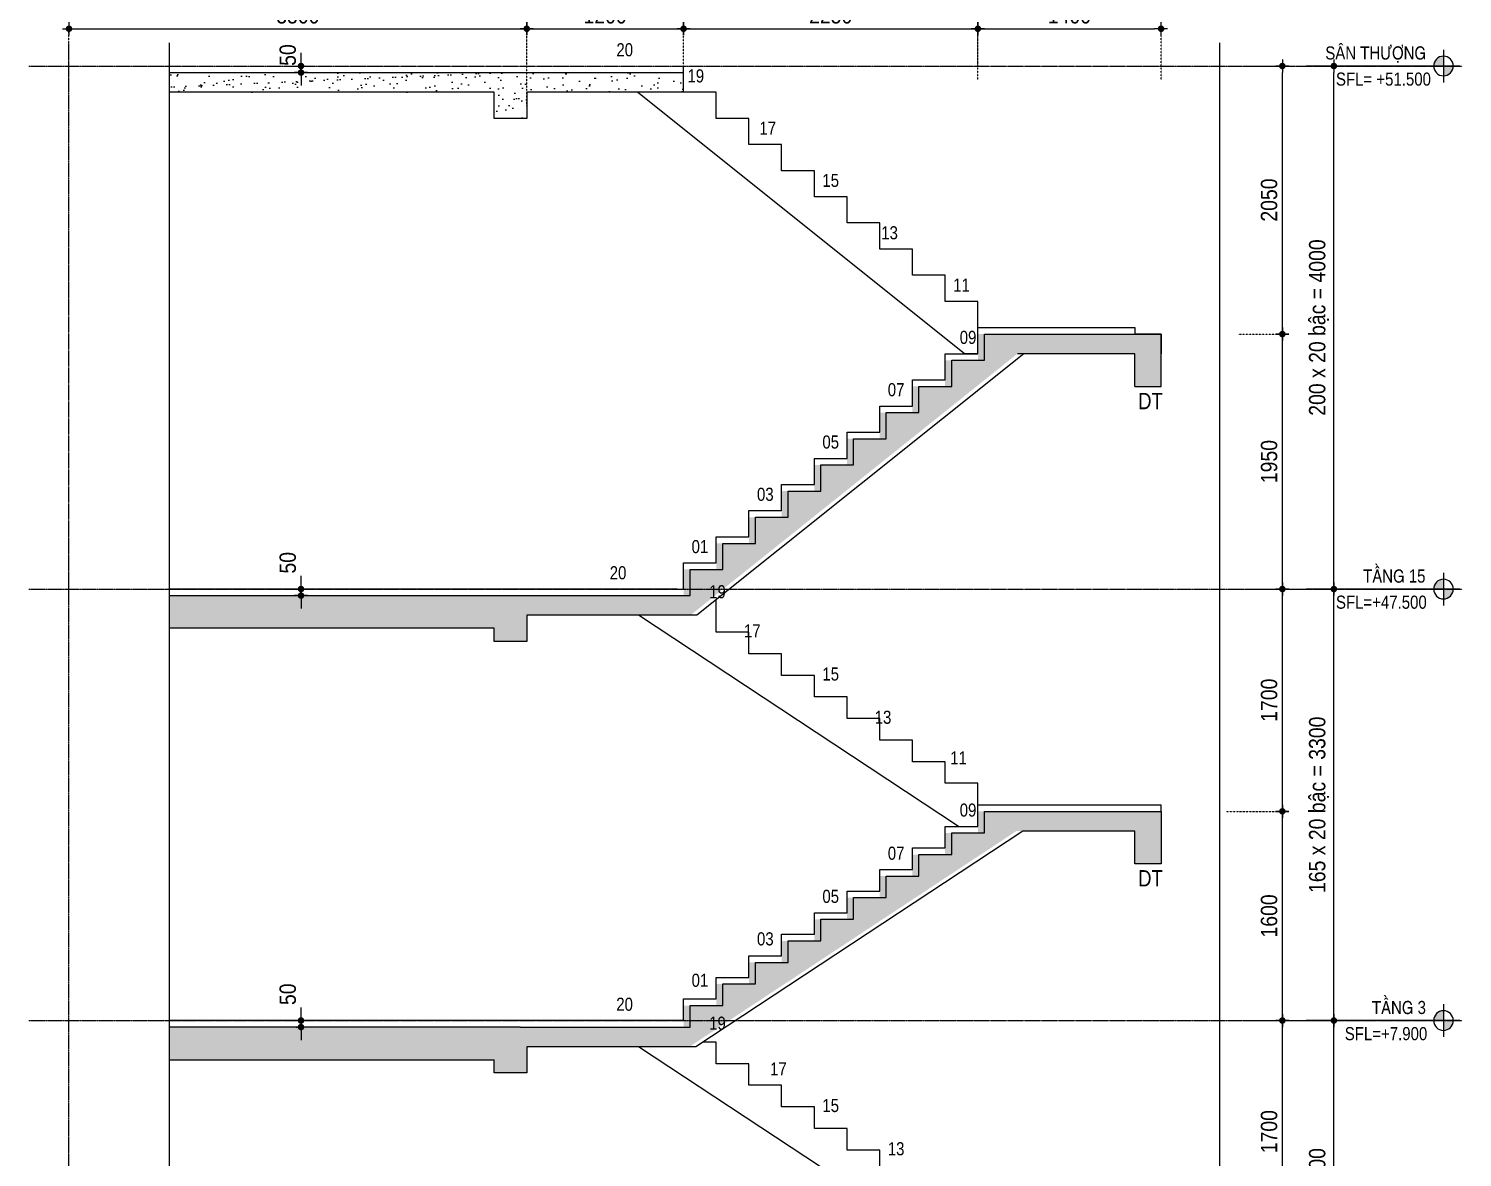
# Model space of a CAD drawing. Header units: millimetres. Extents: x 379264 to 1158416, y -283062 to 356890.
# Drawn here: x 885389 to 896350, y -15311 to -6679 of the extents above; entities that cross this region are included whole.
import ezdxf
from ezdxf.enums import TextEntityAlignment as Align

# ---------------------------------------------------------------- set-up
doc = ezdxf.new("R2010")
doc.units = ezdxf.units.MM
doc.linetypes.add('grid level_TW A$0$Grid A-F$0$Center101', pattern=[13, 10, -1, 1, -1])
doc.linetypes.add('HIDDEN5', pattern=[2.8375, 1.25, -1.5875])
for name, color, linetype in [('01PM. TEXT A', 3, 'Continuous'), ('02PM. TEXT B', 4, 'Continuous'), ('11PM. DIM', 2, 'Continuous'), ('13PM. HATCH', 8, 'Continuous'), ('BLOCK C - CHI TIET THANG 6$0$Concrete Line', 6, 'Continuous'), ('BLOCK C - CHI TIET THANG 6$0$Number Step', 94, 'Continuous'), ('grid level_TW A$0$Grid Line', 251, 'grid level_TW A$0$Grid A-F$0$Center101'), ('mb tang 1 TWA$0$Staircase', 30, 'Continuous')]:
    doc.layers.add(name, color=color, linetype=linetype)
doc.styles.add('[PMDC2013]STYLE', font='arial.ttf', dxfattribs={"width": 0.8})
doc.styles.add('arial', font='arial.ttf', dxfattribs={"width": 0.85})
doc.styles.add('BLOCK A - CHI TIET THANG 1$0$VNI-HelveC', font='VHELVCN_0.TTF')
doc.styles.add('BLOCK C - CHI TIET THANG 6$0$VNI-HelveCB', font='VHELVCB_0.TTF')
doc.dimstyles.new('RHE_50', dxfattribs={"dimscale": 50, "dimtxt": 2.5, "dimasz": 1, "dimexe": 0, "dimexo": 0, "dimgap": 0.75, "dimtad": 1, "dimdec": 0, "dimrnd": 10, "dimzin": 9, "dimdsep": 46, "dimtxsty": 'arial', "dimblk1": 'DOT', "dimblk2": 'DIMDOT', "dimsah": 1, "dimcen": 2, "dimdle": 3, "dimclre": 8, "dimclrt": 51, "dimadec": 0, "dimazin": 0, "dimtfac": 1, "dimtdec": 0, "dimtix": 1, "dimtmove": 2, "dimatfit": 3, "dimldrblk": 'DIMPIJL', "dimfxl": 1, "dimtvp": 1.8, "dimtolj": 1, "dimtzin": 0, "dimarcsym": 0})
pattern_1 = [(82.5, (125091.18, -57258.01), (-107.2144, 100.42605), [0, -115.824, 0, -129.54, 0, -123.825]), (52.5, (125091.18, -57258.01), (-56.70328, 247.41986), [0, -62.484, 0, -104.394, 0, -40.005]), (12.5, (125024.91, -57324.29), (167.48995, 168.09969), [0, -38.1, 0, -137.16, 0, -179.07]), (2.5, (125024.9, -57324.29), (114.68433, 209.26523), [0, -19.05, 0, -89.916, 0, -102.87])]

# ---------------------------------------------------------------- blocks, each defined once
blk = doc.blocks.new('BLOCK C - CHI TIET THANG 6$0$Number Step')
at = {"color": 0, "linetype": 'ByBlock', "lineweight": -2, "style": 'BLOCK C - CHI TIET THANG 6$0$VNI-HelveCB'}
blk.add_attdef('TEXT', text='', height=2, dxfattribs=at).set_placement((0, 0), align=Align.MIDDLE)
blk = doc.blocks.new('BLOCK A - CHI TIET THANG 1$0$Level')
at = {"linetype": 'ByBlock'}
h = blk.add_hatch(color=0, dxfattribs=at)
h.paths.add_polyline_path([(0, 1.5), (0, 0), (1.5, 0, 0.414214)])
h.paths.add_polyline_path([(0, 0), (-1.5, 0, 0.414214), (0, -1.5)])
at = {"color": 0, "linetype": 'ByBlock'}
for p, q in [((0, 2.5), (0, -2.5)), ((-2.5, 0), (21, 0))]:
    blk.add_line(p, q, dxfattribs=at)
blk.add_circle((0, 0), 1.5, dxfattribs=at)
at = {"color": 0, "linetype": 'ByBlock', "lineweight": -2, "style": 'BLOCK A - CHI TIET THANG 1$0$VNI-HelveC'}
for tag, p in [('FLOOR', (2.5, 1)), ('LEVEL', (2.5, -3))]:
    blk.add_attdef(tag, p, '', height=2, dxfattribs=at)
blk = doc.blocks.new('DIMDOT')
for p, q in [((1, 0), (-1, 0)), ((0, -1), (0, 1))]:
    blk.add_line(p, q)
at = {"const_width": 0.5}
blk.add_lwpolyline([(-0.25, 0, 1), (0.25, 0, 1)], format="xyb", close=True, dxfattribs=at)
blk = doc.blocks.new('*D815')
at = {"layer": '11PM. DIM', "color": 8, "linetype": 'HIDDEN5', "lineweight": -2, "transparency": 16777216}
for p, q in [((58497, 16798), (59132, 16798)), ((58402, 13498), (59132, 13498))]:
    blk.add_line(p, q, dxfattribs=at)
at = {"layer": '11PM. DIM', "color": 0, "lineweight": -2, "transparency": 16777216}
blk.add_line((59132, 13548), (59132, 16748), dxfattribs=at)
at = {"layer": 'Defpoints', "color": 0, "transparency": 16777216}
for p in [(58497, 16798), (59132, 16798), (58402, 13498)]:
    blk.add_point(p, dxfattribs=at)
at = {"layer": '11PM. DIM', "color": 0, "lineweight": -2, "transparency": 16777216, "xscale": 50, "yscale": 50, "zscale": 50}
for p, rotation in [((59132, 16798), 90), ((59132, 13498), 270)]:
    blk.add_blockref('DIMDOT', p, dxfattribs=dict(at, rotation=rotation))
at = {"layer": '11PM. DIM', "color": 51, "transparency": 16777216, "insert": (59018, 15148), "char_height": 125, "width": 1714.75, "attachment_point": 5, "rotation": 90, "style": 'arial'}
blk.add_mtext('\\A1;165 x 20 bậc = 3300', dxfattribs=at)
blk = doc.blocks.new('_Dot')
at = {"color": 0, "linetype": 'ByBlock', "lineweight": -2}
blk.add_line((-0.5, 0), (-1, 0), dxfattribs=at)
at = {"color": 0, "linetype": 'ByBlock', "const_width": 0.5}
blk.add_lwpolyline([(-0.25, 0, 1), (0.25, 0, 1)], format="xyb", close=True, dxfattribs=at)
blk = doc.blocks.new('DIMPIJL')
at = {"linetype": 'ByBlock'}
blk.add_solid([(-2.5, 0.42), (-2.5, -0.42), (0, 0)], dxfattribs=at)
blk = doc.blocks.new('*D816')
at = {"layer": '11PM. DIM', "color": 8, "linetype": 'HIDDEN5', "lineweight": -2, "transparency": 16777216}
for p, q in [((58347, 24098), (59132, 24098)), ((58497, 20098), (59132, 20098))]:
    blk.add_line(p, q, dxfattribs=at)
at = {"layer": '11PM. DIM', "color": 0, "lineweight": -2, "transparency": 16777216}
blk.add_line((59132, 20148), (59132, 24048), dxfattribs=at)
at = {"layer": 'Defpoints', "color": 0, "transparency": 16777216}
for p in [(58347, 24098), (59132, 24098), (58497, 20098)]:
    blk.add_point(p, dxfattribs=at)
at = {"layer": '11PM. DIM', "color": 0, "lineweight": -2, "transparency": 16777216, "xscale": 50, "yscale": 50, "zscale": 50}
for p, rotation in [((59132, 24098), 90), ((59132, 20098), 270)]:
    blk.add_blockref('DIMDOT', p, dxfattribs=dict(at, rotation=rotation))
at = {"layer": '11PM. DIM', "color": 51, "transparency": 16777216, "insert": (59018, 22098), "char_height": 125, "width": 1819.34, "attachment_point": 5, "rotation": 90, "style": 'arial'}
blk.add_mtext('\\A1;200 x 20 bậc = 4000', dxfattribs=at)
blk = doc.blocks.new('*D819')
at = {"layer": '11PM. DIM', "color": 8, "linetype": 'HIDDEN5', "lineweight": -2, "transparency": 16777216}
for p, q in [((58402, 16798), (58738, 16798)), ((58308, 15098), (58738, 15098))]:
    blk.add_line(p, q, dxfattribs=at)
at = {"layer": '11PM. DIM', "color": 0, "lineweight": -2, "transparency": 16777216}
blk.add_line((58738, 15148), (58738, 16748), dxfattribs=at)
at = {"layer": 'Defpoints', "color": 0, "transparency": 16777216}
for p in [(58402, 16798), (58738, 16798), (58308, 15098)]:
    blk.add_point(p, dxfattribs=at)
at = {"layer": '11PM. DIM', "color": 0, "lineweight": -2, "transparency": 16777216, "xscale": 50, "yscale": 50, "zscale": 50}
for p, rotation in [((58738, 16798), 90), ((58738, 15098), 270)]:
    blk.add_blockref('DIMDOT', p, dxfattribs=dict(at, rotation=rotation))
at = {"layer": '11PM. DIM', "color": 51, "transparency": 16777216, "insert": (58637, 15948), "char_height": 125, "attachment_point": 5, "rotation": 90, "style": 'arial'}
blk.add_mtext('\\A1;1700', dxfattribs=at)
blk = doc.blocks.new('*D820')
at = {"layer": '11PM. DIM', "color": 8, "linetype": 'HIDDEN5', "lineweight": -2, "transparency": 16777216}
for p, q in [((58308, 18398), (58738, 18398)), ((58402, 16798), (58738, 16798))]:
    blk.add_line(p, q, dxfattribs=at)
at = {"layer": '11PM. DIM', "color": 0, "lineweight": -2, "transparency": 16777216}
blk.add_line((58738, 16848), (58738, 18348), dxfattribs=at)
at = {"layer": 'Defpoints', "color": 0, "transparency": 16777216}
for p in [(58308, 18398), (58738, 18398), (58402, 16798)]:
    blk.add_point(p, dxfattribs=at)
at = {"layer": '11PM. DIM', "color": 0, "lineweight": -2, "transparency": 16777216, "xscale": 50, "yscale": 50, "zscale": 50}
for p, rotation in [((58738, 18398), 90), ((58738, 16798), 270)]:
    blk.add_blockref('DIMDOT', p, dxfattribs=dict(at, rotation=rotation))
at = {"layer": '11PM. DIM', "color": 51, "transparency": 16777216, "insert": (58637, 17598), "char_height": 125, "attachment_point": 5, "rotation": 90, "style": 'arial'}
blk.add_mtext('\\A1;1600', dxfattribs=at)
blk = doc.blocks.new('*D821')
at = {"layer": '11PM. DIM', "color": 8, "linetype": 'HIDDEN5', "lineweight": -2, "transparency": 16777216}
for p, q in [((58329, 20098), (58738, 20098)), ((58402, 18398), (58738, 18398))]:
    blk.add_line(p, q, dxfattribs=at)
at = {"layer": '11PM. DIM', "color": 0, "lineweight": -2, "transparency": 16777216}
blk.add_line((58738, 18448), (58738, 20048), dxfattribs=at)
at = {"layer": 'Defpoints', "color": 0, "transparency": 16777216}
for p in [(58329, 20098), (58738, 20098), (58402, 18398)]:
    blk.add_point(p, dxfattribs=at)
at = {"layer": '11PM. DIM', "color": 0, "lineweight": -2, "transparency": 16777216, "xscale": 50, "yscale": 50, "zscale": 50}
for p, rotation in [((58738, 20098), 90), ((58738, 18398), 270)]:
    blk.add_blockref('DIMDOT', p, dxfattribs=dict(at, rotation=rotation))
at = {"layer": '11PM. DIM', "color": 51, "transparency": 16777216, "insert": (58637, 19248), "char_height": 125, "attachment_point": 5, "rotation": 90, "style": 'arial'}
blk.add_mtext('\\A1;1700', dxfattribs=at)
blk = doc.blocks.new('*D822')
at = {"layer": '11PM. DIM', "color": 8, "linetype": 'HIDDEN5', "lineweight": -2, "transparency": 16777216}
for p, q in [((58402, 22048), (58738, 22048)), ((58329, 20098), (58738, 20098))]:
    blk.add_line(p, q, dxfattribs=at)
at = {"layer": '11PM. DIM', "color": 0, "lineweight": -2, "transparency": 16777216}
blk.add_line((58738, 20148), (58738, 21998), dxfattribs=at)
at = {"layer": 'Defpoints', "color": 0, "transparency": 16777216}
for p in [(58402, 22048), (58738, 22048), (58329, 20098)]:
    blk.add_point(p, dxfattribs=at)
at = {"layer": '11PM. DIM', "color": 0, "lineweight": -2, "transparency": 16777216, "xscale": 50, "yscale": 50, "zscale": 50}
for p, rotation in [((58738, 22048), 90), ((58738, 20098), 270)]:
    blk.add_blockref('DIMDOT', p, dxfattribs=dict(at, rotation=rotation))
at = {"layer": '11PM. DIM', "color": 51, "transparency": 16777216, "insert": (58637, 21073), "char_height": 125, "attachment_point": 5, "rotation": 90, "style": 'arial'}
blk.add_mtext('\\A1;1950', dxfattribs=at)
blk = doc.blocks.new('*D823')
at = {"layer": '11PM. DIM', "color": 8, "linetype": 'HIDDEN5', "lineweight": -2, "transparency": 16777216}
for p, q in [((58402, 24098), (58738, 24098)), ((58402, 22048), (58738, 22048))]:
    blk.add_line(p, q, dxfattribs=at)
at = {"layer": '11PM. DIM', "color": 0, "lineweight": -2, "transparency": 16777216}
blk.add_line((58738, 22098), (58738, 24048), dxfattribs=at)
at = {"layer": 'Defpoints', "color": 0, "transparency": 16777216}
for p in [(58402, 24098), (58738, 24098), (58402, 22048)]:
    blk.add_point(p, dxfattribs=at)
at = {"layer": '11PM. DIM', "color": 0, "lineweight": -2, "transparency": 16777216, "xscale": 50, "yscale": 50, "zscale": 50}
for p, rotation in [((58738, 24098), 90), ((58738, 22048), 270)]:
    blk.add_blockref('DIMDOT', p, dxfattribs=dict(at, rotation=rotation))
at = {"layer": '11PM. DIM', "color": 51, "transparency": 16777216, "insert": (58637, 23073), "char_height": 125, "attachment_point": 5, "rotation": 90, "style": 'arial'}
blk.add_mtext('\\A1;2050', dxfattribs=at)
blk = doc.blocks.new('*D825')
at = {"layer": '11PM. DIM', "color": 8, "linetype": 'HIDDEN5', "lineweight": -2, "transparency": 16777216}
for p, q in [((58497, 20098), (59132, 20098)), ((58402, 16798), (59132, 16798))]:
    blk.add_line(p, q, dxfattribs=at)
at = {"layer": '11PM. DIM', "color": 0, "lineweight": -2, "transparency": 16777216}
blk.add_line((59132, 16848), (59132, 20048), dxfattribs=at)
at = {"layer": 'Defpoints', "color": 0, "transparency": 16777216}
for p in [(58497, 20098), (59132, 20098), (58402, 16798)]:
    blk.add_point(p, dxfattribs=at)
at = {"layer": '11PM. DIM', "color": 0, "lineweight": -2, "transparency": 16777216, "xscale": 50, "yscale": 50, "zscale": 50}
for p, rotation in [((59132, 20098), 90), ((59132, 16798), 270)]:
    blk.add_blockref('DIMDOT', p, dxfattribs=dict(at, rotation=rotation))
at = {"layer": '11PM. DIM', "color": 51, "transparency": 16777216, "insert": (59018, 18448), "char_height": 125, "width": 1714.75, "attachment_point": 5, "rotation": 90, "style": 'arial'}
blk.add_mtext('\\A1;165 x 20 bậc = 3300', dxfattribs=at)
blk = doc.blocks.new('*D842')
at = {"layer": '11PM. DIM', "color": 8, "linetype": 'HIDDEN5', "lineweight": -2, "transparency": 16777216}
for p, q in [((49461, 23992), (49461, 24383)), ((52961, 23792), (52961, 24383))]:
    blk.add_line(p, q, dxfattribs=at)
at = {"layer": '11PM. DIM', "color": 0, "lineweight": -2, "transparency": 16777216}
blk.add_line((49511, 24383), (52911, 24383), dxfattribs=at)
at = {"layer": 'Defpoints', "color": 0, "transparency": 16777216}
for p in [(52961, 24383), (49461, 23992), (52961, 23792)]:
    blk.add_point(p, dxfattribs=at)
at = {"layer": '11PM. DIM', "color": 0, "lineweight": -2, "transparency": 16777216, "xscale": 50, "yscale": 50, "zscale": 50, "rotation": 180}
blk.add_blockref('DIMDOT', (49461, 24383), dxfattribs=at)
at = {"layer": '11PM. DIM', "color": 0, "lineweight": -2, "transparency": 16777216, "xscale": 50, "yscale": 50, "zscale": 50}
blk.add_blockref('DIMDOT', (52961, 24383), dxfattribs=at)
at = {"layer": '11PM. DIM', "color": 51, "transparency": 16777216, "insert": (51211, 24485), "char_height": 125, "attachment_point": 5, "style": 'arial'}
blk.add_mtext('\\A1;3500', dxfattribs=at)
blk = doc.blocks.new('*D843')
at = {"layer": '11PM. DIM', "color": 8, "linetype": 'HIDDEN5', "lineweight": -2, "transparency": 16777216}
for p, q in [((52961, 24098), (52961, 24383)), ((54160, 24098), (54160, 24383))]:
    blk.add_line(p, q, dxfattribs=at)
at = {"layer": '11PM. DIM', "color": 0, "lineweight": -2, "transparency": 16777216}
blk.add_line((53011, 24383), (54110, 24383), dxfattribs=at)
at = {"layer": 'Defpoints', "color": 0, "transparency": 16777216}
for p in [(54160, 24383), (52961, 24098), (54160, 24098)]:
    blk.add_point(p, dxfattribs=at)
at = {"layer": '11PM. DIM', "color": 0, "lineweight": -2, "transparency": 16777216, "xscale": 50, "yscale": 50, "zscale": 50, "rotation": 180}
blk.add_blockref('DIMDOT', (52961, 24383), dxfattribs=at)
at = {"layer": '11PM. DIM', "color": 0, "lineweight": -2, "transparency": 16777216, "xscale": 50, "yscale": 50, "zscale": 50}
blk.add_blockref('DIMDOT', (54160, 24383), dxfattribs=at)
at = {"layer": '11PM. DIM', "color": 51, "transparency": 16777216, "insert": (53560, 24485), "char_height": 125, "attachment_point": 5, "style": 'arial'}
blk.add_mtext('\\A1;1200', dxfattribs=at)
blk = doc.blocks.new('*D844')
at = {"layer": '11PM. DIM', "color": 8, "linetype": 'HIDDEN5', "lineweight": -2, "transparency": 16777216}
for p, q in [((54160, 24098), (54160, 24383)), ((56410, 24098), (56410, 24383))]:
    blk.add_line(p, q, dxfattribs=at)
at = {"layer": '11PM. DIM', "color": 0, "lineweight": -2, "transparency": 16777216}
blk.add_line((54210, 24383), (56360, 24383), dxfattribs=at)
at = {"layer": 'Defpoints', "color": 0, "transparency": 16777216}
for p in [(56410, 24383), (54160, 24098), (56410, 24098)]:
    blk.add_point(p, dxfattribs=at)
at = {"layer": '11PM. DIM', "color": 0, "lineweight": -2, "transparency": 16777216, "xscale": 50, "yscale": 50, "zscale": 50, "rotation": 180}
blk.add_blockref('DIMDOT', (54160, 24383), dxfattribs=at)
at = {"layer": '11PM. DIM', "color": 0, "lineweight": -2, "transparency": 16777216, "xscale": 50, "yscale": 50, "zscale": 50}
blk.add_blockref('DIMDOT', (56410, 24383), dxfattribs=at)
at = {"layer": '11PM. DIM', "color": 51, "transparency": 16777216, "insert": (55285, 24485), "char_height": 125, "attachment_point": 5, "style": 'arial'}
blk.add_mtext('\\A1;2250', dxfattribs=at)
blk = doc.blocks.new('*D845')
at = {"layer": '11PM. DIM', "color": 8, "linetype": 'HIDDEN5', "lineweight": -2, "transparency": 16777216}
for p, q in [((56410, 23992), (56410, 24383)), ((57811, 23992), (57811, 24383))]:
    blk.add_line(p, q, dxfattribs=at)
at = {"layer": '11PM. DIM', "color": 0, "lineweight": -2, "transparency": 16777216}
blk.add_line((56460, 24383), (57761, 24383), dxfattribs=at)
at = {"layer": 'Defpoints', "color": 0, "transparency": 16777216}
for p in [(57811, 24383), (56410, 23992), (57811, 23992)]:
    blk.add_point(p, dxfattribs=at)
at = {"layer": '11PM. DIM', "color": 0, "lineweight": -2, "transparency": 16777216, "xscale": 50, "yscale": 50, "zscale": 50, "rotation": 180}
blk.add_blockref('DIMDOT', (56410, 24383), dxfattribs=at)
at = {"layer": '11PM. DIM', "color": 0, "lineweight": -2, "transparency": 16777216, "xscale": 50, "yscale": 50, "zscale": 50}
blk.add_blockref('DIMDOT', (57811, 24383), dxfattribs=at)
at = {"layer": '11PM. DIM', "color": 51, "transparency": 16777216, "insert": (57110, 24485), "char_height": 125, "attachment_point": 5, "style": 'arial'}
blk.add_mtext('\\A1;1400', dxfattribs=at)
blk = doc.blocks.new('*D853')
at = {"layer": '11PM. DIM', "color": 0, "lineweight": -2, "transparency": 16777216}
for p, q in [((51235, 24148), (51235, 24198)), ((51235, 24098), (51235, 24048)), ((51235, 23998), (51235, 23948))]:
    blk.add_line(p, q, dxfattribs=at)
at = {"layer": '11PM. DIM', "color": 8, "linetype": 'HIDDEN5', "lineweight": -2, "transparency": 16777216}
for p, q in [((51184, 24098), (51235, 24098)), ((51184, 24048), (51235, 24048))]:
    blk.add_line(p, q, dxfattribs=at)
at = {"layer": 'Defpoints', "color": 0, "transparency": 16777216}
for p in [(51184, 24098), (51184, 24048), (51235, 24048)]:
    blk.add_point(p, dxfattribs=at)
at = {"layer": '11PM. DIM', "color": 0, "lineweight": -2, "transparency": 16777216, "xscale": 50, "yscale": 50, "zscale": 50}
for p, rotation in [((51235, 24098), 270), ((51235, 24048), 90)]:
    blk.add_blockref('DIMDOT', p, dxfattribs=dict(at, rotation=rotation))
at = {"layer": '11PM. DIM', "color": 51, "transparency": 16777216, "insert": (51134, 24182), "char_height": 125, "attachment_point": 5, "rotation": 90, "style": 'arial'}
blk.add_mtext('\\A1;50', dxfattribs=at)
blk = doc.blocks.new('*D854')
at = {"layer": '11PM. DIM', "color": 0, "lineweight": -2, "transparency": 16777216}
for p, q in [((51235, 20148), (51235, 20198)), ((51235, 20098), (51235, 20048)), ((51235, 19998), (51235, 19948))]:
    blk.add_line(p, q, dxfattribs=at)
at = {"layer": '11PM. DIM', "color": 8, "linetype": 'HIDDEN5', "lineweight": -2, "transparency": 16777216}
for p, q in [((51184, 20098), (51235, 20098)), ((51184, 20048), (51235, 20048))]:
    blk.add_line(p, q, dxfattribs=at)
at = {"layer": 'Defpoints', "color": 0, "transparency": 16777216}
for p in [(51184, 20098), (51184, 20048), (51235, 20048)]:
    blk.add_point(p, dxfattribs=at)
at = {"layer": '11PM. DIM', "color": 0, "lineweight": -2, "transparency": 16777216, "xscale": 50, "yscale": 50, "zscale": 50}
for p, rotation in [((51235, 20098), 270), ((51235, 20048), 90)]:
    blk.add_blockref('DIMDOT', p, dxfattribs=dict(at, rotation=rotation))
at = {"layer": '11PM. DIM', "color": 51, "transparency": 16777216, "insert": (51134, 20299), "char_height": 125, "attachment_point": 5, "rotation": 90, "style": 'arial'}
blk.add_mtext('\\A1;50', dxfattribs=at)
blk = doc.blocks.new('*D855')
at = {"layer": '11PM. DIM', "color": 0, "lineweight": -2, "transparency": 16777216}
for p, q in [((51235, 16848), (51235, 16898)), ((51235, 16798), (51235, 16748)), ((51235, 16698), (51235, 16648))]:
    blk.add_line(p, q, dxfattribs=at)
at = {"layer": '11PM. DIM', "color": 8, "linetype": 'HIDDEN5', "lineweight": -2, "transparency": 16777216}
for p, q in [((51184, 16798), (51235, 16798)), ((51184, 16748), (51235, 16748))]:
    blk.add_line(p, q, dxfattribs=at)
at = {"layer": 'Defpoints', "color": 0, "transparency": 16777216}
for p in [(51184, 16798), (51184, 16748), (51235, 16748)]:
    blk.add_point(p, dxfattribs=at)
at = {"layer": '11PM. DIM', "color": 0, "lineweight": -2, "transparency": 16777216, "xscale": 50, "yscale": 50, "zscale": 50}
for p, rotation in [((51235, 16798), 270), ((51235, 16748), 90)]:
    blk.add_blockref('DIMDOT', p, dxfattribs=dict(at, rotation=rotation))
at = {"layer": '11PM. DIM', "color": 51, "transparency": 16777216, "insert": (51134, 16999), "char_height": 125, "attachment_point": 5, "rotation": 90, "style": 'arial'}
blk.add_mtext('\\A1;50', dxfattribs=at)
blk = doc.blocks.new('A$C7660106D')
at = {"layer": '13PM. HATCH'}
h = blk.add_hatch(dxfattribs=at)
h.set_pattern_fill('AR-SAND', color=256, scale=3, angle=45, style=0)
h.set_pattern_definition(pattern_1)
h.paths.add_polyline_path([(5049, 23123.4), (4799, 23123.4), (1119.1, 23123.4), (1119.1, 22973.4), (3600, 22973.4), (3600, 22773.4), (3850, 22773.4), (3850, 22973.4), (5049, 22973.4)])
h = blk.add_hatch(dxfattribs=at)
h.set_pattern_fill('AR-SAND', color=256, scale=3, angle=45, style=0)
h.set_pattern_definition(pattern_1)
h.paths.add_polyline_path([(8700, 21123.4), (8500, 21123.4), (7299, 21123.4), (7299, 20923.4), (7049, 20923.4), (7049, 20723.4), (6799, 20723.4), (6799, 20523.4), (6549, 20523.4), (6549, 20323.4), (6299, 20323.4), (6299, 20123.4), (6049, 20123.4), (6049, 19923.4), (5799, 19923.4), (5799, 19723.4), (5549, 19723.4), (5549, 19523.4), (5299, 19523.4), (5299, 19323.4), (5049, 19323.4), (5049, 19123.4), (3799, 19123.4), (1119.1, 19123.4), (1119.1, 18873.4), (3600, 18873.4), (3600, 18773.4), (3850, 18773.4), (3850, 18973.4), (5101.6, 18973.4), (7601.6, 20973.4), (8500, 20973.4), (8500, 20723.4), (8700, 20723.4)])
h = blk.add_hatch(dxfattribs=at)
h.set_pattern_fill('AR-SAND', color=256, scale=3, angle=45, style=0)
h.set_pattern_definition(pattern_1)
h.paths.add_polyline_path([(8700, 17473.4), (8500, 17473.4), (7299, 17473.4), (7299, 17308.4), (7049, 17308.4), (7049, 17143.4), (6799, 17143.4), (6799, 16978.4), (6549, 16978.4), (6549, 16813.4), (6299, 16813.4), (6299, 16648.4), (6049, 16648.4), (6049, 16483.4), (5799, 16483.4), (5799, 16318.4), (5549, 16318.4), (5549, 16153.4), (5299, 16153.4), (5299, 15988.4), (5049, 15988.4), (5049, 15823.4), (3800, 15823.4), (1119.1, 15823.4), (1119.1, 15573.4), (3600, 15573.4), (3600, 15473.4), (3850, 15473.4), (3850, 15673.4), (5094, 15673.4), (7594, 17323.4), (8500, 17323.4), (8500, 17073.4), (8700, 17073.4)])
for p, q in [((5049, 22973.4), (5049, 23173.4)), ((5299, 22973.4), (5049, 22973.4)), ((5299, 22773.4), (5299, 22973.4)), ((5549, 22773.4), (5299, 22773.4)), ((5549, 22573.4), (5549, 22773.4)), ((5799, 22573.4), (5549, 22573.4)), ((5799, 22373.4), (5799, 22573.4)), ((6049, 22373.4), (5799, 22373.4)), ((6049, 22173.4), (6049, 22373.4)), ((6299, 22173.4), (6049, 22173.4)), ((6299, 21973.4), (6299, 22173.4)), ((6549, 21973.4), (6299, 21973.4)), ((6549, 21773.4), (6549, 21973.4)), ((6799, 21773.4), (6549, 21773.4)), ((6799, 21573.4), (6799, 21773.4)), ((7049, 21573.4), (6799, 21573.4)), ((7049, 21373.4), (7049, 21573.4)), ((7299, 21373.4), (7049, 21373.4)), ((7299, 21173.4), (7299, 21373.4)), ((8500, 21173.4), (8500, 21123.4)), ((4999, 19173.4), (1119.1, 19173.4)), ((5299, 18843.4), (5299, 19091.3)), ((5549, 18843.4), (5299, 18843.4)), ((5549, 18678.4), (5549, 18843.4)), ((5799, 18678.4), (5549, 18678.4)), ((5799, 18513.4), (5799, 18678.4)), ((6049, 18513.4), (5799, 18513.4)), ((6049, 18348.4), (6049, 18513.4)), ((6299, 18348.4), (6049, 18348.4)), ((6299, 18183.4), (6299, 18348.4)), ((6549, 18183.6), (6299, 18183.6)), ((6549, 18018.6), (6549, 18183.6)), ((6799, 18018.6), (6549, 18018.6)), ((6799, 17853.6), (6799, 18018.6)), ((7049, 17853.6), (6799, 17853.6)), ((7049, 17688.6), (7049, 17853.6)), ((7299, 17688.6), (7049, 17688.6)), ((7299, 17523.4), (7299, 17688.6)), ((7299, 17523.6), (8700, 17523.4)), ((8700, 17473.4), (8700, 17523.4)), ((5049, 15873.6), (1119.1, 15873.6))]:
    blk.add_line(p, q, dxfattribs=at)
for points in [[(7300, 20973.4), (7196.4, 20973.4), (4696.4, 22973.4)], [(5049, 19173.4), (5049, 19373.4), (5299, 19373.4), (5299, 19573.4), (5549, 19573.4), (5549, 19773.4), (5799, 19773.4), (5799, 19973.4), (6049, 19973.4), (6049, 20173.4), (6299, 20173.4), (6299, 20373.4), (6549, 20373.4), (6549, 20573.4), (6799, 20573.4), (6799, 20773.4), (7049, 20773.4), (7049, 20973.4), (7299, 20973.4), (7299, 21173.4), (8500, 21173.4)], [(8498, 20973.4), (7601.6, 20973.4)], [(7150.6, 17358.6), (4704, 18973.4)], [(5049, 15873.6), (5049, 16038.6), (5299, 16038.6), (5299, 16203.6), (5549, 16203.6), (5549, 16368.6), (5799, 16368.6), (5799, 16533.6), (6049, 16533.6), (6049, 16698.6), (6299, 16698.6), (6299, 16863.6), (6549, 16863.6), (6549, 17028.6), (6799, 17028.6), (6799, 17193.6), (7049, 17193.6), (7049, 17358.6), (7299, 17358.6), (7299, 17523.6)], [(7299, 14223.4), (7299, 14388.4), (7049, 14388.4), (7049, 14553.4), (6799, 14553.4), (6799, 14718.4), (6549, 14718.4), (6549, 14883.4), (6299, 14883.4), (6299, 15048.4), (6049, 15048.4), (6049, 15213.4), (5799, 15213.4), (5799, 15378.4), (5549, 15378.4), (5549, 15543.4), (5299, 15543.4), (5299, 15708.4), (5196.7, 15708.4)], [(7150.9, 14058.4), (4704, 15673.4)]]:
    blk.add_lwpolyline(points, dxfattribs=at)
at = {"layer": 'BLOCK C - CHI TIET THANG 6$0$Concrete Line'}
for p, q in [((1119.1, 23123.4), (4949, 23123.4)), ((4799, 23123.4), (5049, 23123.4)), ((5049, 22973.4), (5049, 23123.4)), ((3600, 22973.4), (1119.1, 22973.4)), ((3600, 22773.4), (3600, 22973.4)), ((5049, 22973.4), (3850, 22973.4)), ((3850, 22973.4), (3850, 22773.4)), ((3850, 22773.4), (3600, 22773.4)), ((7349, 20923.4), (7349, 21123.4)), ((7349, 21123.4), (8700, 21123.4)), ((8700, 21123.4), (8700, 20973.4)), ((7651.6, 20973.4), (5151.6, 18973.4)), ((8500, 20973.4), (7651.6, 20973.4)), ((8500, 20723.4), (8500, 20973.4)), ((7099, 20723.4), (7099, 20923.4)), ((7099, 20923.4), (7349, 20923.4)), ((6849, 20523.4), (6849, 20723.4)), ((6849, 20723.4), (7099, 20723.4)), ((6599, 20323.4), (6599, 20523.4)), ((6599, 20523.4), (6849, 20523.4)), ((6349, 20123.4), (6349, 20323.4)), ((6349, 20323.4), (6599, 20323.4)), ((6099, 19923.4), (6099, 20123.4)), ((6099, 20123.4), (6349, 20123.4)), ((5849, 19723.4), (5849, 19923.4)), ((5849, 19923.4), (6099, 19923.4)), ((5599, 19523.4), (5599, 19723.4)), ((5599, 19723.4), (5849, 19723.4)), ((5349, 19323.4), (5349, 19523.4)), ((5349, 19523.4), (5599, 19523.4)), ((5099, 19123.4), (5099, 19323.4)), ((5099, 19323.4), (5349, 19323.4)), ((1119.1, 19123.4), (3800, 19123.4)), ((3799, 19123.4), (5099, 19123.4)), ((5151.6, 18973.4), (3850, 18973.4)), ((3850, 18973.4), (3850, 18773.4)), ((3600, 18873.4), (1119.1, 18873.4)), ((3600, 18773.4), (3600, 18873.4)), ((3850, 18773.4), (3600, 18773.4)), ((7349, 17308.6), (7349, 17473.4)), ((7349, 17473.4), (8500, 17473.4)), ((8500, 17473.4), (8700, 17473.4)), ((8700, 17473.4), (8700, 17073.4)), ((7643.7, 17323.4), (5143.7, 15673.4)), ((8500, 17323.4), (7643.7, 17323.4)), ((8500, 17073.4), (8500, 17323.4)), ((7099, 17143.6), (7099, 17308.6)), ((7099, 17308.6), (7349, 17308.6)), ((6849, 16978.6), (6849, 17143.6)), ((6849, 17143.6), (7099, 17143.6)), ((8700, 17073.4), (8500, 17073.4)), ((6599, 16813.6), (6599, 16978.6)), ((6599, 16978.6), (6849, 16978.6)), ((6349, 16648.6), (6349, 16813.6)), ((6349, 16813.6), (6599, 16813.6)), ((6099, 16483.6), (6099, 16648.6)), ((6099, 16648.6), (6349, 16648.6)), ((5849, 16318.6), (5849, 16483.6)), ((5849, 16483.6), (6099, 16483.6)), ((5599, 16153.6), (5599, 16318.6)), ((5599, 16318.6), (5849, 16318.6)), ((5349, 15988.6), (5349, 16153.6)), ((5349, 16153.6), (5599, 16153.6)), ((5099, 15823.4), (5099, 15988.6)), ((5099, 15988.6), (5349, 15988.6)), ((3800, 15823.4), (1119.1, 15823.4)), ((3800, 15823.4), (5099, 15823.4)), ((1119.1, 15573.4), (3600, 15573.4)), ((3600, 15473.4), (3600, 15573.4)), ((5143.7, 15673.4), (3850, 15673.4)), ((3850, 15673.4), (3850, 15473.4)), ((3850, 15473.4), (3600, 15473.4))]:
    blk.add_line(p, q, dxfattribs=at)
at = {"layer": 'BLOCK C - CHI TIET THANG 6$0$Concrete Line', "color": 6}
for p, q in [((8700, 21123.4), (8500, 21123.4)), ((8700, 20723.4), (8700, 21123.4)), ((8500, 20723.4), (8700, 20723.4))]:
    blk.add_line(p, q, dxfattribs=at)
at = {"layer": 'grid level_TW A$0$Grid Line'}
for p, q in [((350, 600), (350, 23349.6)), ((41.8, 23173.4), (11003.2, 23173.4)), ((41.8, 19173.4), (11003.2, 19173.4)), ((41.8, 19173.4), (11003.2, 19173.4)), ((41.8, 15873.4), (11003.2, 15873.4))]:
    blk.add_line(p, q, dxfattribs=at)
at = {"layer": 'mb tang 1 TWA$0$Staircase', "flags": 128}
for points in [[(1119.1, 546.8), (1119.1, 13697.8), (900.7, 13697.8), (1412.5, 13991.2), (1119.1, 13991.2), (1119.1, 23352.3)], [(9149.1, 546.8), (9149.1, 13697.8), (8855.7, 13697.8), (9442.5, 13991.2), (9149.1, 13991.2), (9149.1, 23352.3)]]:
    blk.add_lwpolyline(points, dxfattribs=at)
at = {"layer": '02PM. TEXT B'}
ref = blk.add_blockref('BLOCK A - CHI TIET THANG 1$0$Level', (10859.1, 23173.9), dxfattribs=dict(at, xscale=-50, yscale=50, zscale=50))
ref.add_attrib('LEVEL', 'SFL= +51.500', dxfattribs={"layer": '0', "color": 0, "linetype": 'ByBlock', "lineweight": -2, "height": 100, "style": 'BLOCK A - CHI TIET THANG 1$0$VNI-HelveC'}).set_placement((10037, 23073.9), align=Align.MIDDLE_LEFT)
ref.add_attrib('FLOOR', '      SAÂN THÖÔÏNG', dxfattribs={"layer": '0', "color": 0, "linetype": 'ByBlock', "lineweight": -2, "height": 100, "style": 'BLOCK A - CHI TIET THANG 1$0$VNI-HelveC'}).set_placement((10245, 23273.9), align=Align.MIDDLE_CENTER)
ref = blk.add_blockref('BLOCK A - CHI TIET THANG 1$0$Level', (10859.1, 19173.4), dxfattribs=dict(at, xscale=-50, yscale=50, zscale=50))
ref.add_attrib('LEVEL', 'SFL=+47.500', dxfattribs={"layer": '0', "color": 0, "linetype": 'ByBlock', "lineweight": -2, "height": 100, "style": 'BLOCK A - CHI TIET THANG 1$0$VNI-HelveC'}).set_placement((10037, 19073.4), align=Align.MIDDLE_LEFT)
ref.add_attrib('FLOOR', 'TAÀNG 15', dxfattribs={"layer": '0', "color": 0, "linetype": 'ByBlock', "lineweight": -2, "height": 100, "style": 'BLOCK A - CHI TIET THANG 1$0$VNI-HelveC'}).set_placement((10245, 19273.4), align=Align.MIDDLE_LEFT)
ref = blk.add_blockref('BLOCK A - CHI TIET THANG 1$0$Level', (10859.1, 15873.7), dxfattribs=dict(at, xscale=-50, yscale=50, zscale=50))
ref.add_attrib('LEVEL', 'SFL=+7.900', dxfattribs={"layer": '0', "color": 0, "linetype": 'ByBlock', "lineweight": -2, "height": 100, "style": 'BLOCK A - CHI TIET THANG 1$0$VNI-HelveC'}).set_placement((10104.5, 15773.7), align=Align.MIDDLE_LEFT)
ref.add_attrib('FLOOR', 'TAÀNG 3', dxfattribs={"layer": '0', "color": 0, "linetype": 'ByBlock', "lineweight": -2, "height": 100, "style": 'BLOCK A - CHI TIET THANG 1$0$VNI-HelveC'}).set_placement((10312.2, 15973.7), align=Align.MIDDLE_LEFT)
at = {"layer": 'BLOCK C - CHI TIET THANG 6$0$Number Step', "xscale": 50, "yscale": 50, "zscale": 50}
for p, values in [((4599.2, 23298.4), {'TEXT': '20'}), ((5142.4, 23098.6), {'TEXT': '19'}), ((5692.4, 22698.6), {'TEXT': '17'}), ((6174, 22298.6), {'TEXT': '15'}), ((6624, 21898.6), {'TEXT': '13'}), ((7174, 21498.6), {'TEXT': '11'}), ((7224, 21098.6), {'TEXT': '09'}), ((6674, 20698.6), {'TEXT': '07'}), ((6174, 20298.6), {'TEXT': '05'}), ((5674, 19898.6), {'TEXT': '03'}), ((5174, 19498.6), {'TEXT': '01'}), ((4548.1, 19298.4), {'TEXT': '20'}), ((5308.1, 19153.4), {'TEXT': '19'}), ((5574, 18853.4), {'TEXT': '17'}), ((6174, 18523.4), {'TEXT': '15'}), ((6574, 18193.4), {'TEXT': '13'}), ((7151.1, 17882.2), {'TEXT': '11'}), ((7224, 17483.6), {'TEXT': '09'}), ((6674, 17153.6), {'TEXT': '07'}), ((6174, 16823.6), {'TEXT': '05'}), ((5674, 16498.6), {'TEXT': '03'}), ((5174, 16182), {'TEXT': '01'}), ((4598.1, 15998.6), {'TEXT': '20'}), ((5308.1, 15853.6), {'TEXT': '19'}), ((5774, 15503.6), {'TEXT': '17'}), ((6174, 15223.4), {'TEXT': '15'}), ((6674, 14893.4), {'TEXT': '13'})]:
    blk.add_blockref('BLOCK C - CHI TIET THANG 6$0$Number Step', p, dxfattribs=at).add_auto_attribs(values)
at = {"layer": '01PM. TEXT A', "style": '[PMDC2013]STYLE', "width": 0.8}
for p in [(8525.6, 20549.1), (8525.6, 16899.1)]:
    blk.add_text('DT', height=125, dxfattribs=at).set_placement(p)
at = {"layer": '11PM. DIM'}
for base, p1, p2, picture, middle in [((3850, 23459.2), (350, 23067.8), (3850, 22867.8), '*D842', (2100, 23560.6)), ((5049, 23459.2), (3850, 23173.4), (5049, 23173.4), '*D843', (4449.5, 23560.5)), ((7299, 23459.2), (5049, 23173.4), (7299, 23173.4), '*D844', (6174, 23560.5)), ((8700, 23459.2), (7299, 23067.8), (8700, 23067.8), '*D845', (7999.5, 23560.5))]:
    dim = blk.add_linear_dim(base=base, p1=p1, p2=p2, dimstyle='RHE_50', dxfattribs=at)
    dim.commit()
    dim.dimension.update_dxf_attribs({"geometry": picture, "text_midpoint": middle, "insert": (-49110.9, -924.2)})
for base, p1, p2, picture, middle in [((2124, 23123.4), (2073.2, 23173.4), (2073.2, 23123.4), '*D853', (2022.7, 23258.2)), ((2124, 19123.4), (2073.2, 19173.4), (2073.2, 19123.4), '*D854', (2022.7, 19375)), ((2124, 15823.4), (2073.2, 15873.4), (2073.2, 15823.4), '*D855', (2022.7, 16075))]:
    dim = blk.add_linear_dim(base=base, p1=p1, p2=p2, angle=90, dimstyle='RHE_50', dxfattribs=at)
    dim.commit()
    dim.dimension.update_dxf_attribs({"geometry": picture, "text_midpoint": middle, "dimtype": 128, "insert": (-49110.9, -924.2)})
for base, p1, p2, text, picture, middle in [((10021.1, 23173.6), (9385.6, 19173.4), (9235.8, 23173.6), '200 x 20 bậc = <>', '*D816', (9906.9, 21173.5)), ((10021.1, 19173.4), (9291.5, 15873.4), (9385.6, 19173.4), '165 x 20 bậc = <>', '*D825', (9906.9, 17523.4)), ((10021.1, 15873.4), (9291.5, 12573.4), (9385.6, 15873.4), '165 x 20 bậc = <>', '*D815', (9906.9, 14223.4))]:
    dim = blk.add_linear_dim(base=base, p1=p1, p2=p2, angle=90, text=text, dimstyle='RHE_50', dxfattribs=at)
    dim.commit()
    dim.dimension.update_dxf_attribs({"geometry": picture, "text_midpoint": middle, "insert": (-49110.9, -924.2)})
for base, p1, p2, picture, middle in [((9627, 23173.6), (9291.5, 21123.6), (9291.5, 23173.6), '*D823', (9525.7, 22148.6)), ((9627, 21123.6), (9218.5, 19173.4), (9291.5, 21123.6), '*D822', (9525.7, 20148.5)), ((9627, 19173.4), (9291.5, 17473.4), (9218.5, 19173.4), '*D821', (9525.7, 18323.4)), ((9627, 17473.4), (9291.5, 15873.4), (9196.8, 17473.4), '*D820', (9525.7, 16673.4)), ((9627, 15873.4), (9196.8, 14173.4), (9291.5, 15873.4), '*D819', (9525.7, 15023.4))]:
    dim = blk.add_linear_dim(base=base, p1=p1, p2=p2, angle=90, dimstyle='RHE_50', dxfattribs=at)
    dim.commit()
    dim.dimension.update_dxf_attribs({"geometry": picture, "text_midpoint": middle, "insert": (-49110.9, -924.2)})

msp = doc.modelspace()

# ---------------------------------------------------------------- block references
at = {"layer": '13PM. HATCH'}
msp.add_blockref('A$C7660106D', (885346.8, -30138.88), dxfattribs=at)

doc.saveas('drawing.dxf')
